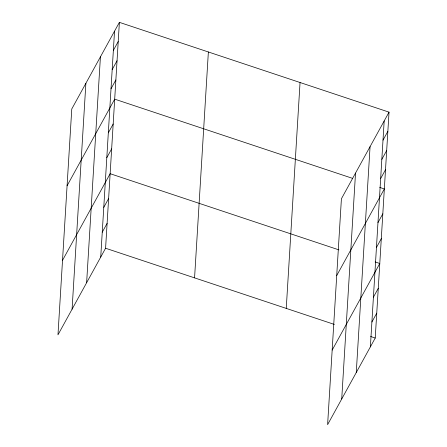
<?xml version="1.0" encoding="UTF-8"?>
<svg xmlns="http://www.w3.org/2000/svg" width="447" height="447" viewBox="0 0 447 447"><rect width="100%" height="100%" fill="white"/><g stroke="black" fill="none" stroke-linecap="round" stroke-linejoin="round"><path stroke-width="0.67" d="M72.084 309.19L85.88 83.298M86.623 282.744L100.424 56.847M100.731 257.07L114.533 31.178M119.388 22.35L71.771 108.967L57.97 334.859L105.587 248.241L119.388 22.35L389.03 112.141L375.229 338.033L327.612 424.65L341.413 198.759L389.03 112.141M194.568 277.872L208.369 51.981M286.248 308.402L300.049 82.511M341.726 398.981L355.527 173.09M356.265 372.53L370.066 146.638M370.379 346.861L384.174 120.969M113.359 50.382L118.215 41.549M112.186 69.581L117.041 60.753M111.012 88.78L115.868 79.952M67.078 185.768L114.695 99.156L352.7 178.409M108.325 132.832L113.175 124.003M106.805 157.679L111.661 148.851M62.524 260.316L110.141 173.699L338.921 249.879M103.771 207.374L108.621 198.546M102.251 232.222L107.107 223.394M383.006 140.168L387.856 131.34M381.833 159.372L386.683 150.544M380.66 178.571L385.51 169.743M336.72 275.559L384.336 188.947L379.726 187.41M377.966 222.623L382.822 213.795M376.447 247.47L381.302 238.642M332.166 350.107L379.782 263.49L375.173 261.953M373.413 297.166L378.268 288.337M371.893 322.013L376.748 313.185M105.587 248.241L334.367 324.427M370.619 336.496L375.229 338.033"/></g></svg>
